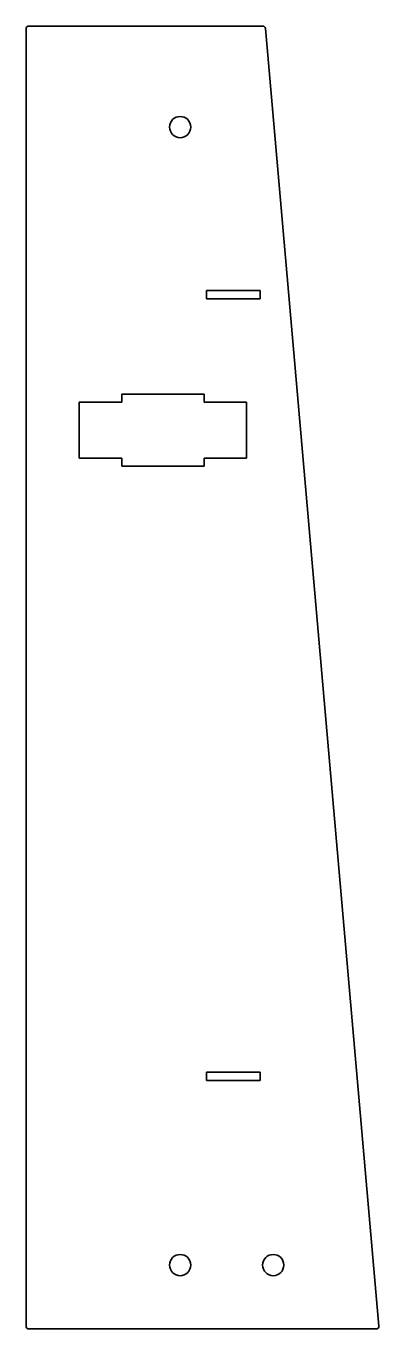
# Model space of a CAD drawing. Header units: millimetres. Extents: x 0 to 133, y 0 to 490.
import ezdxf

# ---------------------------------------------------------------- set-up
doc = ezdxf.new("R2010")
doc.units = ezdxf.units.MM
doc.layers.add('SIMUMAK Visible (ISO)', color=7, linetype='Continuous', lineweight=35)

# ---------------------------------------------------------------- blocks, each defined once
blk = doc.blocks.new('SIL-027-CCTV-01_Sheet_13_SIL-027-CCTV-01')
at = {"layer": 'SIMUMAK Visible (ISO)'}
for p, q in [((-66.39, -244), (-66.39, 244)), ((-65.39, 245), (22.69, 245)), ((23.69, 244.09), (66.39, -243.91)), ((1.51, 142.4), (1.51, 145.6)), ((1.51, 145.6), (21.71, 145.6)), ((21.71, 142.4), (1.51, 142.4)), ((21.71, 145.6), (21.71, 142.4)), ((-46.39, 82.5), (-46.39, 103.5)), ((-46.39, 103.5), (-30.39, 103.5)), ((-30.39, 103.5), (-30.39, 106.5)), ((-30.39, 106.5), (0.61, 106.5)), ((0.61, 106.5), (0.61, 103.5)), ((0.61, 103.5), (16.61, 103.5)), ((16.61, 103.5), (16.61, 82.5)), ((-30.39, 82.5), (-46.39, 82.5)), ((-30.39, 79.5), (-30.39, 82.5)), ((0.61, 79.5), (-30.39, 79.5)), ((16.61, 82.5), (0.61, 82.5)), ((0.61, 82.5), (0.61, 79.5)), ((1.51, -148.4), (21.71, -148.4)), ((1.51, -151.6), (1.51, -148.4)), ((21.71, -151.6), (1.51, -151.6)), ((21.71, -148.4), (21.71, -151.6)), ((65.39, -245), (-65.39, -245))]:
    blk.add_line(p, q, dxfattribs=at)
for centre in [(-8.39, 207), (-8.39, -221), (26.61, -221)]:
    blk.add_circle(centre, 4, dxfattribs=at)
at = {"layer": 'SIMUMAK Visible (ISO)', "extrusion": (0, 0, -1)}
for centre, start, end in [((65.39, 244), 360, 90), ((-22.69, 244), 90, 175), ((65.39, -244), 270, 0), ((-65.39, -244), 175, 270)]:
    blk.add_arc(centre, 1, start, end, dxfattribs=at)

msp = doc.modelspace()

# ---------------------------------------------------------------- block references
msp.add_blockref('SIL-027-CCTV-01_Sheet_13_SIL-027-CCTV-01', (66.39, 245))

doc.saveas('drawing.dxf')
